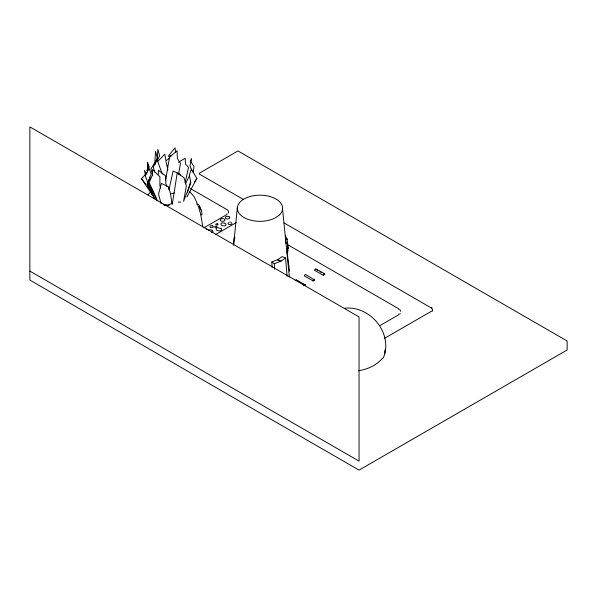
<?xml version="1.0" encoding="UTF-8"?>
<svg xmlns="http://www.w3.org/2000/svg" width="597" height="597" viewBox="0 0 597 597"><rect width="100%" height="100%" fill="white"/><g stroke="black" fill="none" stroke-linecap="round" stroke-linejoin="round"><path stroke-width="0.9" d="M158.384 174.242L158.392 170.212L165.809 176.13L165.817 183.458L167.175 186.809M384.767 353.208L384.856 349.954M287.694 250.71L287.784 250.598M287.455 249.613L287.441 248.546M314.559 279.986C314.209 277.292 311.074 283.239 314.559 279.986L305.664 274.516L304.418 275.239L304.269 275.829L313.015 280.881M233.584 244.703L234.211 237.412L235.128 237.964M233.584 245.188L237.375 207.457M316.022 269.351L315.246 269.06L314.47 270.247L323.216 275.292L324.768 274.404L324.619 273.762L315.873 268.926M172.294 204.129L177.205 173.078L184.01 177.667L186.368 185.973L183.577 201.293L190.831 182.749L189.361 175.04L191.361 169.055L196.876 178.443L186.906 196.988M193.092 172.682L194.047 166.645L190.398 160.936L191.615 158.75L189.943 165.608L191.749 170.369M178.57 174.16L180.451 163.459L177.346 158.309L177.122 150.795L169.585 156.966L165.585 180.093M168.929 189.95L173.093 171.063L179.906 174.033L180.488 175.705M185.1 182.831L188.548 167.391L185.443 164.003L185.219 158.242L178.436 162.212M432.564 310.343L432.176 311.291M187.555 192.159L190.644 181.525M228.382 213.054L228.487 211.316L227.763 210.092L190.376 188.503M199.159 206.069L199.092 206.234M201.017 209.905L200.898 209.547M149.466 178.436L147.16 184.936L154.66 198.764M303.709 285.799C304.224 282.777 309.045 287.769 302.045 283.59M156.929 158.623L155.011 162.533L155.638 164.25M185.48 183.757L189.562 175.608M194.361 182.212L196.876 178.443M145.078 175.1L147.466 171.608L147.474 162.115L149.228 167.033M146.653 170.488L147.683 169.108M399.886 313.918L400.244 313.5M152.504 195.174L141.549 178.816L145.429 174.376L144.37 170.533L146.683 174.123M147.884 194.764L150.571 192.003M157.966 161.242L164.779 154.123L165.862 160.168M382.065 358.693C376.17 365.558 367.431 369.304 358.648 370.715M295.254 280.448L296.328 279.948L305.074 284.791M169.981 157.765L165.839 160.996L167.944 170.011M285.605 257.994L282.18 256.606L277.62 259.702L271.851 261.949L274.307 263.725L281.045 261.09L285.605 257.994L287.09 276.351M172.391 202.898L167.787 205.607L163.854 204.987M203.883 227.823L227.017 214.465L227.017 213.711M215.547 234.561L236.233 222.621M379.774 325.693L398.915 314.641L398.915 313.888M384.199 338.521L431.668 311.119M287.56 243.136L285.993 243.36L285.515 239.434L287.053 238.964L287.56 243.136L288.09 248.479L286.523 248.703M170.749 193.779L174.331 193.032M171.839 155.735L168.242 156.257L175.003 147.817L175.69 152.384M285.515 239.434L287.082 239.218M210.047 229.778L209.428 229.845A2.007 1.164 0 0 0 208.45 230.241M217.577 227.696L221.017 228.405M178.227 202.159L180.764 202.002M163.944 204.861L169.481 205.01M229.823 222.017L230.688 222.091M345.118 308.127C369.155 306.037 390.736 330.32 384.767 353.969A37.842 21.85 0 0 1 382.595 358.7M210.696 229.815L211.905 230.158M168.429 188.152L169.697 188.413M224.315 223.009L222.293 222.89A2.06 1.194 0 0 0 220.957 223.629L221.106 224.793A3.381 1.948 0 0 0 222.636 225.703L224.666 225.823A2.06 1.194 0 0 0 225.994 225.084L225.853 223.92L224.718 223.159M197.391 204.002L198.435 204.599A5.276 1.351 68 0 1 200.368 207.808L201.741 212.01A6.716 1.724 68 0 1 201.734 214.748L200.935 214.898M216.457 226.338L216.211 226.248A1.134 0.657 0 0 0 214.636 226.756A1.134 0.657 0 0 0 215.89 227.502A1.134 0.657 0 0 0 216.815 226.614L216.465 226.338M206.293 228.539L206.734 228.845A1.134 0.657 0 0 1 206.569 229.494M281.045 261.09L277.62 259.702L280.075 261.479M324.619 273.762L323.753 273.978L323.216 275.292M287.314 251.591L288.03 251.158L287.575 247.046M243.673 199.629L199.294 174.011L199.294 173.257L237.949 150.944L567.15 341.006L567.15 349.984L359.051 470.123L29.85 280.06L29.85 126.877L359.051 316.94L359.051 461.145L29.85 271.083M284.015 222.92L431.668 308.164M287.47 244.561L398.915 308.903L398.915 309.664M316.813 269.807L318.402 270.725M319.992 271.642L321.589 272.56M300.455 282.665L296.328 279.948M212.166 230.308L212.972 231.166L212.883 231.89A2.007 1.164 0 0 1 211.614 232.599M228.942 216.629L229.457 216.987M231.375 222.741L231.793 223.091A1.91 1.104 0 0 1 230.875 224.479A1.91 1.104 0 0 1 228.39 224.076A1.91 1.104 0 0 1 228.882 222.614M224.256 219.054L224.666 219.383M221.166 228.547L221.577 230.069A2.276 1.313 0 0 1 220.121 230.875L217.927 230.755A3.612 2.082 0 0 1 216.271 229.77L216.121 228.502A2.276 1.313 0 0 1 216.95 227.875M189.615 191.525L194.122 196.682L196.868 202.54M431.668 307.41L432.594 310.022M229.547 217.084L229.644 217.174A2.269 1.313 0 0 1 227.793 218.965A2.269 1.313 0 0 1 225.285 217.465A2.269 1.313 0 0 1 228.435 216.457M399.886 309.634L400.706 311.395M141.549 178.816L146.123 184.555M147.272 185.988L151.847 191.719M147.34 183.279L152.884 192.406M285.284 235.994L287.053 238.964M147.31 184.734L152.593 195.622M157.018 199.331L149.116 182.592L152.489 174.951L152.496 169.496L159.906 176.839L159.921 185.6L160.69 188.197M157.033 201.025L148.287 182.055L151.198 174.048L147.392 163.787L148.728 169.593L145.026 175.391L154.078 197.995M149.496 177.115L150.563 179.6M162.309 174.145L157.324 160.436L159.63 155.742L157.847 149.362L157.16 160.205L153.28 166.951L154.69 172.182M198.368 206.435L200.749 214.413L202.764 226.726M196.734 203.07L197.458 205.331M157.317 157.839L155.533 151.459L154.847 162.294L150.966 169.048L152.608 175.152M161.093 203.57L158.533 194.092L161.369 183.413L168.526 186.809L170.488 193.577L172.04 204.129M287.053 251.374L289.508 271.165M287.582 244.233L288.09 248.479M282.568 209.054L289.358 277.068M274.307 263.725L274.538 269.172M271.851 261.949L272.083 267.396M167.414 165.16L167.533 170.667M199.607 207.614A3.328 0.851 68 0 1 200.01 208.435M224.763 219.487A2.328 1.343 0 0 1 223.636 221.181A2.328 1.343 0 0 1 220.614 220.681A2.328 1.343 0 0 1 221.211 218.898M221.741 218.726A2.328 1.343 0 0 1 223.524 218.748M278.844 215.472L274.971 218.047A22.641 13.067 0 0 1 238.263 211.965A22.641 13.067 0 0 1 263.322 195.331A22.641 13.067 0 0 1 278.844 215.472M217.592 223.912L217.345 223.83A1.134 0.657 0 0 0 215.771 224.33A1.134 0.657 0 0 0 217.024 225.076A1.134 0.657 0 0 0 217.95 224.188L217.599 223.912M212.651 225.89L212.286 225.763A1.701 0.985 0 0 0 209.92 226.524A1.701 0.985 0 0 0 211.801 227.644A1.701 0.985 0 0 0 213.189 226.308L212.666 225.897"/></g></svg>
